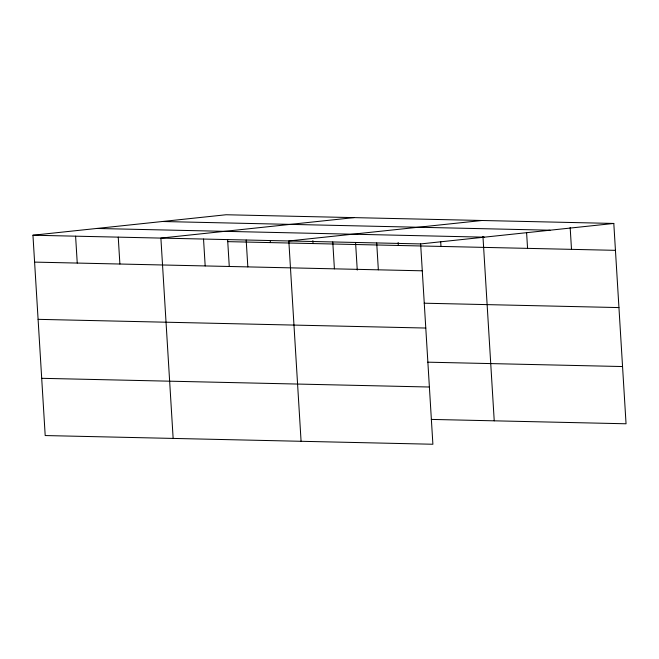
<?xml version="1.0" encoding="UTF-8"?>
<svg xmlns="http://www.w3.org/2000/svg" width="659" height="659" viewBox="0 0 659 659"><rect width="100%" height="100%" fill="white"/><g stroke="black" fill="none" stroke-linecap="round" stroke-linejoin="round"><path stroke-width="0.99" d="M32.95 235.222L420.64 243.921L432.889 444.248L45.199 435.55L32.95 235.222L226.111 214.752L613.801 223.45L626.05 423.778L431.283 419.412M354.048 217.618L160.887 238.088L173.144 438.416M481.984 220.493L288.823 240.963L301.081 441.291M420.64 243.921L613.801 223.45M162.369 221.506L550.059 230.205M96.692 228.467L484.381 237.166M227.75 241.639L615.44 250.338M34.597 262.109L422.287 270.808M424.174 303.206L618.941 307.58M38.098 319.343L425.788 328.042M427.782 362.178L622.549 366.544M41.698 378.315L429.388 387.014M570.167 227.446L571.501 249.357M526.59 232.438L527.562 248.369M482.956 236.424L494.234 420.821M440.673 241.449L440.978 246.425M398.151 242.479L398.333 245.469M376.701 242.932L378.348 269.819M355.572 242.52L357.252 270.066M332.762 241.944L334.41 268.839M312.86 240.568L313.041 243.558M270.272 240.609L270.396 242.594M246.178 240.008L247.825 266.895M227.627 239.645L229.25 266.17M203.532 239.044L205.18 265.939M118.241 237.133L119.889 264.02M75.596 236.177L77.243 263.065"/></g></svg>
